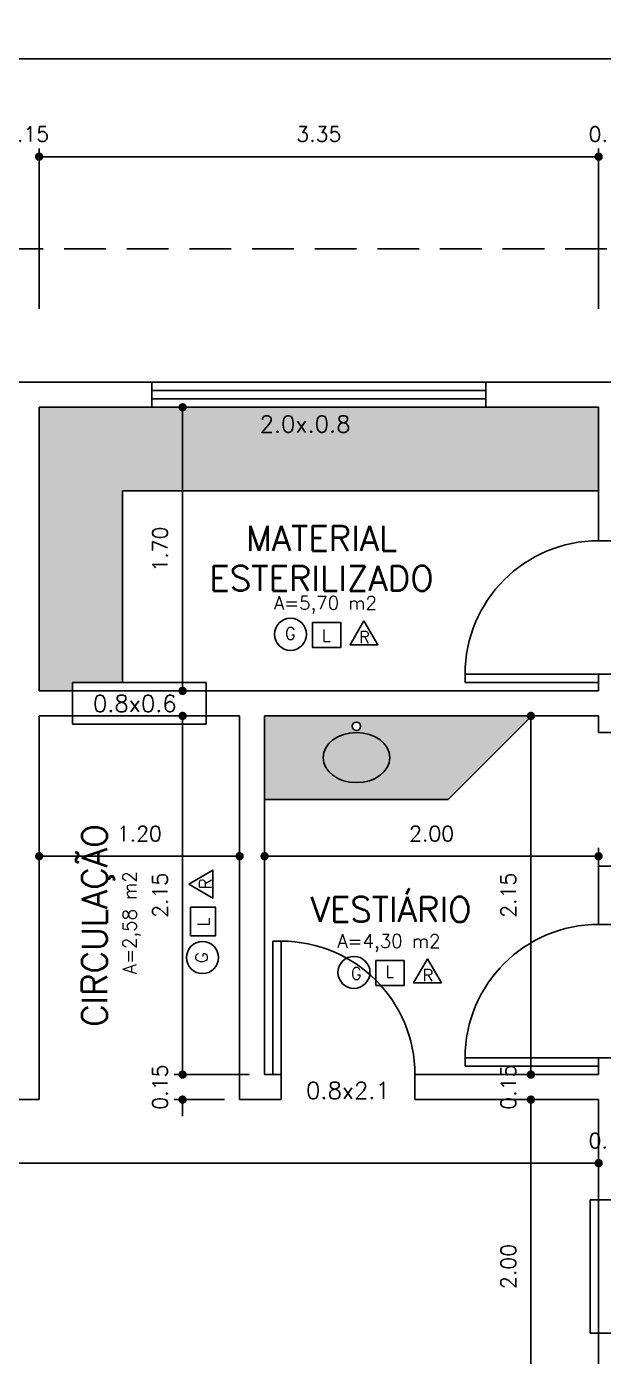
# Model space of a CAD drawing. Extents: x -410.3 to -320, y 119.3 to 190.5.
# Drawn here: x -350.73 to -347.28, y 145.36 to 153.33 of the extents above; entities that cross this region are included whole.
import ezdxf
from ezdxf.enums import TextEntityAlignment as Align

# ---------------------------------------------------------------- set-up
doc = ezdxf.new("R2010")
doc.units = 0
doc.header["$MEASUREMENT"] = 0
doc.linetypes.add('HIDDEN', pattern=[0.375, 0.25, -0.125])
doc.layers.get('DEFPOINTS').update_dxf_attribs({"linetype": 'CONTINUOUS'})
for name, color, linetype in [('ACESSÓRIO', 2, 'CONTINUOUS'), ('ALVENARIA', 7, 'CONTINUOUS'), ('ALVENARIA1', 44, 'CONTINUOUS'), ('COBERTURA', 6, 'CONTINUOUS'), ('COTA', 1, 'CONTINUOUS'), ('JAPOR', 142, 'CONTINUOUS'), ('TEXTO2', 40, 'CONTINUOUS'), ('TEXTO3', 3, 'CONTINUOUS')]:
    doc.layers.add(name, color=color, linetype=linetype)
doc.styles.add('SIMPLEX', font='SIMPLEX.SHX')
doc.dimstyles.new('DIM50', dxfattribs={"dimtxt": 0.09, "dimasz": 0.05, "dimexe": 0.05, "dimexo": 0.09, "dimgap": 0.09, "dimtad": 1, "dimzin": 0, "dimdsep": 46, "dimtxsty": 'SIMPLEX', "dimblk": 'DOT', "dimcen": 0.09, "dimadec": 0, "dimazin": 0, "dimtfac": 1, "dimtix": 1, "dimtofl": 0, "dimtmove": 2, "dimatfit": 3, "dimldrblk": 'DOT', "dimfxl": 1, "dimtolj": 1, "dimtzin": 0, "dimarcsym": 0})

# ---------------------------------------------------------------- blocks, each defined once
blk = doc.blocks.new('DOT')
at = {"layer": 'ALVENARIA', "color": 0, "linetype": 'ByBlock'}
blk.add_line((-0.5, 0), (-1, 0), dxfattribs=at)
at = {"layer": 'ALVENARIA', "color": 0, "linetype": 'ByBlock', "const_width": 0.5}
blk.add_lwpolyline([(-0.25, 0, 1), (0.25, 0, 1)], format="xyb", close=True, dxfattribs=at)
blk = doc.blocks.new('*D226')
at = {"layer": 'COTA', "color": 0, "linetype": 'ByBlock', "lineweight": -2}
for p, q in [((-350.8039, 151.6421), (-350.8039, 152.6042)), ((-350.6539, 151.6421), (-350.6539, 152.6042)), ((-350.8539, 152.5542), (-350.9039, 152.5542)), ((-350.6039, 152.5542), (-350.5539, 152.5542))]:
    blk.add_line(p, q, dxfattribs=at)
at = {"layer": 'DEFPOINTS', "color": 0, "linetype": 'ByBlock'}
for p in [(-350.6539, 152.5542), (-350.8039, 151.5521), (-350.6539, 151.5521)]:
    blk.add_point(p, dxfattribs=at)
at = {"layer": 'COTA', "color": 0, "linetype": 'ByBlock', "lineweight": -2, "xscale": 0.05, "yscale": 0.05, "zscale": 0.05}
blk.add_blockref('DOT', (-350.8039, 152.5542), dxfattribs=at)
at = {"layer": 'COTA', "color": 0, "linetype": 'ByBlock', "lineweight": -2, "xscale": 0.05, "yscale": 0.05, "zscale": 0.05, "rotation": 180}
blk.add_blockref('DOT', (-350.6539, 152.5542), dxfattribs=at)
at = {"layer": 'COTA', "color": 0, "linetype": 'ByBlock', "insert": (-350.7289, 152.6892), "char_height": 0.09, "attachment_point": 5, "style": 'SIMPLEX'}
blk.add_mtext('\\A1;0.15', dxfattribs=at)
blk = doc.blocks.new('*D227')
at = {"layer": 'COTA', "color": 0, "linetype": 'ByBlock', "lineweight": -2}
for p, q in [((-350.6539, 151.6421), (-350.6539, 152.6042)), ((-347.3039, 151.6421), (-347.3039, 152.6042)), ((-350.6039, 152.5542), (-347.3539, 152.5542))]:
    blk.add_line(p, q, dxfattribs=at)
at = {"layer": 'DEFPOINTS', "color": 0, "linetype": 'ByBlock'}
for p in [(-347.3039, 152.5542), (-350.6539, 151.5521), (-347.3039, 151.5521)]:
    blk.add_point(p, dxfattribs=at)
at = {"layer": 'COTA', "color": 0, "linetype": 'ByBlock', "lineweight": -2, "xscale": 0.05, "yscale": 0.05, "zscale": 0.05, "rotation": 180}
blk.add_blockref('DOT', (-350.6539, 152.5542), dxfattribs=at)
at = {"layer": 'COTA', "color": 0, "linetype": 'ByBlock', "lineweight": -2, "xscale": 0.05, "yscale": 0.05, "zscale": 0.05}
blk.add_blockref('DOT', (-347.3039, 152.5542), dxfattribs=at)
at = {"layer": 'COTA', "color": 0, "linetype": 'ByBlock', "insert": (-348.9789, 152.6892), "char_height": 0.09, "attachment_point": 5, "style": 'SIMPLEX'}
blk.add_mtext('\\A1;3.35', dxfattribs=at)
blk = doc.blocks.new('*D228')
at = {"layer": 'COTA', "color": 0, "linetype": 'ByBlock', "lineweight": -2}
for p, q in [((-347.3039, 151.6421), (-347.3039, 152.6042)), ((-347.1539, 151.6421), (-347.1539, 152.6042)), ((-347.3539, 152.5542), (-347.4039, 152.5542)), ((-347.1039, 152.5542), (-347.0539, 152.5542))]:
    blk.add_line(p, q, dxfattribs=at)
at = {"layer": 'DEFPOINTS', "color": 0, "linetype": 'ByBlock'}
for p in [(-347.1539, 152.5542), (-347.3039, 151.5521), (-347.1539, 151.5521)]:
    blk.add_point(p, dxfattribs=at)
at = {"layer": 'COTA', "color": 0, "linetype": 'ByBlock', "lineweight": -2, "xscale": 0.05, "yscale": 0.05, "zscale": 0.05}
blk.add_blockref('DOT', (-347.3039, 152.5542), dxfattribs=at)
at = {"layer": 'COTA', "color": 0, "linetype": 'ByBlock', "lineweight": -2, "xscale": 0.05, "yscale": 0.05, "zscale": 0.05, "rotation": 180}
blk.add_blockref('DOT', (-347.1539, 152.5542), dxfattribs=at)
at = {"layer": 'COTA', "color": 0, "linetype": 'ByBlock', "insert": (-347.2289, 152.6892), "char_height": 0.09, "attachment_point": 5, "style": 'SIMPLEX'}
blk.add_mtext('\\A1;0.15', dxfattribs=at)
blk = doc.blocks.new('*D239')
at = {"layer": 'COTA', "color": 0, "linetype": 'ByBlock', "lineweight": -2}
for p, q in [((-350.6539, 147.1229), (-350.6539, 148.4113)), ((-350.6039, 148.3613), (-349.5039, 148.3613)), ((-349.4539, 147.1229), (-349.4539, 148.4113))]:
    blk.add_line(p, q, dxfattribs=at)
at = {"layer": 'DEFPOINTS', "color": 0, "linetype": 'ByBlock'}
for p in [(-349.4539, 148.3613), (-350.6539, 147.0329), (-349.4539, 147.0329)]:
    blk.add_point(p, dxfattribs=at)
at = {"layer": 'COTA', "color": 0, "linetype": 'ByBlock', "lineweight": -2, "xscale": 0.05, "yscale": 0.05, "zscale": 0.05, "rotation": 180}
blk.add_blockref('DOT', (-350.6539, 148.3613), dxfattribs=at)
at = {"layer": 'COTA', "color": 0, "linetype": 'ByBlock', "lineweight": -2, "xscale": 0.05, "yscale": 0.05, "zscale": 0.05}
blk.add_blockref('DOT', (-349.4539, 148.3613), dxfattribs=at)
at = {"layer": 'COTA', "color": 0, "linetype": 'ByBlock', "insert": (-350.0539, 148.4963), "char_height": 0.09, "attachment_point": 5, "style": 'SIMPLEX'}
blk.add_mtext('\\A1;1.20', dxfattribs=at)
blk = doc.blocks.new('*D240')
at = {"layer": 'COTA', "color": 0, "linetype": 'ByBlock', "lineweight": -2}
for p, q in [((-349.3039, 147.2729), (-349.3039, 148.4113)), ((-349.2539, 148.3613), (-347.3539, 148.3613)), ((-347.3039, 148.1729), (-347.3039, 148.4113))]:
    blk.add_line(p, q, dxfattribs=at)
at = {"layer": 'DEFPOINTS', "color": 0, "linetype": 'ByBlock'}
for p in [(-347.3039, 148.3613), (-347.3039, 148.0829), (-349.3039, 147.1829)]:
    blk.add_point(p, dxfattribs=at)
at = {"layer": 'COTA', "color": 0, "linetype": 'ByBlock', "lineweight": -2, "xscale": 0.05, "yscale": 0.05, "zscale": 0.05, "rotation": 180}
blk.add_blockref('DOT', (-349.3039, 148.3613), dxfattribs=at)
at = {"layer": 'COTA', "color": 0, "linetype": 'ByBlock', "lineweight": -2, "xscale": 0.05, "yscale": 0.05, "zscale": 0.05}
blk.add_blockref('DOT', (-347.3039, 148.3613), dxfattribs=at)
at = {"layer": 'COTA', "color": 0, "linetype": 'ByBlock', "insert": (-348.3039, 148.4963), "char_height": 0.09, "attachment_point": 5, "style": 'SIMPLEX'}
blk.add_mtext('\\A1;2.00', dxfattribs=at)
blk = doc.blocks.new('*D293')
at = {"layer": 'COTA', "color": 0, "linetype": 'ByBlock', "lineweight": -2}
for p, q in [((-377.4539, 151.2921), (-377.4539, 153.1899)), ((-377.4039, 153.1399), (-344.7539, 153.1399)), ((-344.7039, 151.2921), (-344.7039, 153.1899))]:
    blk.add_line(p, q, dxfattribs=at)
at = {"layer": 'DEFPOINTS', "color": 0, "linetype": 'ByBlock'}
for p in [(-344.7039, 153.1399), (-377.4539, 151.2021), (-344.7039, 151.2021)]:
    blk.add_point(p, dxfattribs=at)
at = {"layer": 'COTA', "color": 0, "linetype": 'ByBlock', "lineweight": -2, "xscale": 0.05, "yscale": 0.05, "zscale": 0.05, "rotation": 180}
blk.add_blockref('DOT', (-377.4539, 153.1399), dxfattribs=at)
at = {"layer": 'COTA', "color": 0, "linetype": 'ByBlock', "lineweight": -2, "xscale": 0.05, "yscale": 0.05, "zscale": 0.05}
blk.add_blockref('DOT', (-344.7039, 153.1399), dxfattribs=at)
at = {"layer": 'COTA', "color": 0, "linetype": 'ByBlock', "insert": (-361.0789, 153.2749), "char_height": 0.09, "attachment_point": 5, "style": 'SIMPLEX'}
blk.add_mtext('\\A1;32.75', dxfattribs=at)
blk = doc.blocks.new('*D298')
at = {"layer": 'COTA', "color": 0, "linetype": 'ByBlock', "lineweight": -2}
for p, q in [((-349.7951, 147.1021), (-349.7951, 147.1521)), ((-349.3939, 147.0521), (-349.8451, 147.0521)), ((-349.5439, 146.9021), (-349.8451, 146.9021)), ((-349.7951, 146.8521), (-349.7951, 146.8021))]:
    blk.add_line(p, q, dxfattribs=at)
at = {"layer": 'DEFPOINTS', "color": 0, "linetype": 'ByBlock'}
for p in [(-349.7951, 147.0521), (-349.3039, 147.0521), (-349.4539, 146.9021)]:
    blk.add_point(p, dxfattribs=at)
at = {"layer": 'COTA', "color": 0, "linetype": 'ByBlock', "lineweight": -2, "xscale": 0.05, "yscale": 0.05, "zscale": 0.05}
for p, rotation in [((-349.7951, 147.0521), 270), ((-349.7951, 146.9021), 90)]:
    blk.add_blockref('DOT', p, dxfattribs=dict(at, rotation=rotation))
at = {"layer": 'COTA', "color": 0, "linetype": 'ByBlock', "insert": (-349.9301, 146.9771), "char_height": 0.09, "attachment_point": 5, "rotation": 90, "style": 'SIMPLEX'}
blk.add_mtext('\\A1;0.15', dxfattribs=at)
blk = doc.blocks.new('*D299')
at = {"layer": 'COTA', "color": 0, "linetype": 'ByBlock', "lineweight": -2}
for p, q in [((-349.5439, 149.2021), (-349.8451, 149.2021)), ((-349.7951, 147.1021), (-349.7951, 149.1521)), ((-349.3939, 147.0521), (-349.8451, 147.0521))]:
    blk.add_line(p, q, dxfattribs=at)
at = {"layer": 'DEFPOINTS', "color": 0, "linetype": 'ByBlock'}
for p in [(-349.7951, 149.2021), (-349.4539, 149.2021), (-349.3039, 147.0521)]:
    blk.add_point(p, dxfattribs=at)
at = {"layer": 'COTA', "color": 0, "linetype": 'ByBlock', "lineweight": -2, "xscale": 0.05, "yscale": 0.05, "zscale": 0.05}
for p, rotation in [((-349.7951, 149.2021), 90), ((-349.7951, 147.0521), 270)]:
    blk.add_blockref('DOT', p, dxfattribs=dict(at, rotation=rotation))
at = {"layer": 'COTA', "color": 0, "linetype": 'ByBlock', "insert": (-349.9301, 148.1271), "char_height": 0.09, "attachment_point": 5, "rotation": 90, "style": 'SIMPLEX'}
blk.add_mtext('\\A1;2.15', dxfattribs=at)
blk = doc.blocks.new('*D300')
at = {"layer": 'COTA', "color": 0, "linetype": 'ByBlock', "lineweight": -2}
for p, q in [((-349.5439, 151.0521), (-349.8451, 151.0521)), ((-349.7951, 149.4021), (-349.7951, 151.0021)), ((-349.5439, 149.3521), (-349.8451, 149.3521))]:
    blk.add_line(p, q, dxfattribs=at)
at = {"layer": 'DEFPOINTS', "color": 0, "linetype": 'ByBlock'}
for p in [(-349.7951, 151.0521), (-349.4539, 151.0521), (-349.4539, 149.3521)]:
    blk.add_point(p, dxfattribs=at)
at = {"layer": 'COTA', "color": 0, "linetype": 'ByBlock', "lineweight": -2, "xscale": 0.05, "yscale": 0.05, "zscale": 0.05}
for p, rotation in [((-349.7951, 151.0521), 90), ((-349.7951, 149.3521), 270)]:
    blk.add_blockref('DOT', p, dxfattribs=dict(at, rotation=rotation))
at = {"layer": 'COTA', "color": 0, "linetype": 'ByBlock', "insert": (-349.9301, 150.2021), "char_height": 0.09, "attachment_point": 5, "rotation": 90, "style": 'SIMPLEX'}
blk.add_mtext('\\A1;1.70', dxfattribs=at)
blk = doc.blocks.new('*D347')
at = {"layer": 'COTA', "color": 0, "linetype": 'ByBlock', "lineweight": -2}
for p, q in [((-375.8039, 146.8121), (-375.8039, 146.4712)), ((-347.3039, 146.8121), (-347.3039, 146.4712)), ((-375.7539, 146.5212), (-347.3539, 146.5212))]:
    blk.add_line(p, q, dxfattribs=at)
at = {"layer": 'DEFPOINTS', "color": 0, "linetype": 'ByBlock'}
for p in [(-375.8039, 146.9021), (-347.3039, 146.9021), (-347.3039, 146.5212)]:
    blk.add_point(p, dxfattribs=at)
at = {"layer": 'COTA', "color": 0, "linetype": 'ByBlock', "lineweight": -2, "xscale": 0.05, "yscale": 0.05, "zscale": 0.05, "rotation": 180}
blk.add_blockref('DOT', (-375.8039, 146.5212), dxfattribs=at)
at = {"layer": 'COTA', "color": 0, "linetype": 'ByBlock', "lineweight": -2, "xscale": 0.05, "yscale": 0.05, "zscale": 0.05}
blk.add_blockref('DOT', (-347.3039, 146.5212), dxfattribs=at)
at = {"layer": 'COTA', "color": 0, "linetype": 'ByBlock', "insert": (-361.5539, 146.6562), "char_height": 0.09, "attachment_point": 5, "style": 'SIMPLEX'}
blk.add_mtext('\\A1;28.50', dxfattribs=at)
blk = doc.blocks.new('*D348')
at = {"layer": 'COTA', "color": 0, "linetype": 'ByBlock', "lineweight": -2}
for p, q in [((-347.3039, 146.8121), (-347.3039, 146.4712)), ((-347.3539, 146.5212), (-347.4039, 146.5212)), ((-347.1539, 146.3921), (-347.1539, 146.5712)), ((-347.1039, 146.5212), (-347.0539, 146.5212))]:
    blk.add_line(p, q, dxfattribs=at)
at = {"layer": 'DEFPOINTS', "color": 0, "linetype": 'ByBlock'}
for p in [(-347.3039, 146.9021), (-347.1539, 146.5212), (-347.1539, 146.3021)]:
    blk.add_point(p, dxfattribs=at)
at = {"layer": 'COTA', "color": 0, "linetype": 'ByBlock', "lineweight": -2, "xscale": 0.05, "yscale": 0.05, "zscale": 0.05}
blk.add_blockref('DOT', (-347.3039, 146.5212), dxfattribs=at)
at = {"layer": 'COTA', "color": 0, "linetype": 'ByBlock', "lineweight": -2, "xscale": 0.05, "yscale": 0.05, "zscale": 0.05, "rotation": 180}
blk.add_blockref('DOT', (-347.1539, 146.5212), dxfattribs=at)
at = {"layer": 'COTA', "color": 0, "linetype": 'ByBlock', "insert": (-347.2289, 146.6562), "char_height": 0.09, "attachment_point": 5, "style": 'SIMPLEX'}
blk.add_mtext('\\A1;0.15', dxfattribs=at)
blk = doc.blocks.new('*D349')
at = {"layer": 'COTA', "color": 0, "linetype": 'ByBlock', "lineweight": -2}
for p, q in [((-347.3939, 146.9021), (-347.7594, 146.9021)), ((-347.7094, 144.9521), (-347.7094, 146.8521)), ((-347.3939, 144.9021), (-347.7594, 144.9021))]:
    blk.add_line(p, q, dxfattribs=at)
at = {"layer": 'DEFPOINTS', "color": 0, "linetype": 'ByBlock'}
for p in [(-347.7094, 146.9021), (-347.3039, 146.9021), (-347.3039, 144.9021)]:
    blk.add_point(p, dxfattribs=at)
at = {"layer": 'COTA', "color": 0, "linetype": 'ByBlock', "lineweight": -2, "xscale": 0.05, "yscale": 0.05, "zscale": 0.05}
for p, rotation in [((-347.7094, 146.9021), 90), ((-347.7094, 144.9021), 270)]:
    blk.add_blockref('DOT', p, dxfattribs=dict(at, rotation=rotation))
at = {"layer": 'COTA', "color": 0, "linetype": 'ByBlock', "insert": (-347.8444, 145.9021), "char_height": 0.09, "attachment_point": 5, "rotation": 90, "style": 'SIMPLEX'}
blk.add_mtext('\\A1;2.00', dxfattribs=at)
blk = doc.blocks.new('*D350')
at = {"layer": 'COTA', "color": 0, "linetype": 'ByBlock', "lineweight": -2}
for p, q in [((-347.7094, 147.1021), (-347.7094, 147.1521)), ((-348.3139, 147.0521), (-347.6594, 147.0521)), ((-347.3939, 146.9021), (-347.7594, 146.9021)), ((-347.7094, 146.8521), (-347.7094, 146.8021))]:
    blk.add_line(p, q, dxfattribs=at)
at = {"layer": 'DEFPOINTS', "color": 0, "linetype": 'ByBlock'}
for p in [(-348.4039, 147.0521), (-347.7094, 147.0521), (-347.3039, 146.9021)]:
    blk.add_point(p, dxfattribs=at)
at = {"layer": 'COTA', "color": 0, "linetype": 'ByBlock', "lineweight": -2, "xscale": 0.05, "yscale": 0.05, "zscale": 0.05}
for p, rotation in [((-347.7094, 147.0521), 270), ((-347.7094, 146.9021), 90)]:
    blk.add_blockref('DOT', p, dxfattribs=dict(at, rotation=rotation))
at = {"layer": 'COTA', "color": 0, "linetype": 'ByBlock', "insert": (-347.8444, 146.9771), "char_height": 0.09, "attachment_point": 5, "rotation": 90, "style": 'SIMPLEX'}
blk.add_mtext('\\A1;0.15', dxfattribs=at)
blk = doc.blocks.new('*D351')
at = {"layer": 'COTA', "color": 0, "linetype": 'ByBlock', "lineweight": -2}
for p, q in [((-347.3939, 149.2021), (-347.7594, 149.2021)), ((-347.7094, 147.1021), (-347.7094, 149.1521)), ((-348.3139, 147.0521), (-347.6594, 147.0521))]:
    blk.add_line(p, q, dxfattribs=at)
at = {"layer": 'DEFPOINTS', "color": 0, "linetype": 'ByBlock'}
for p in [(-347.7094, 149.2021), (-347.3039, 149.2021), (-348.4039, 147.0521)]:
    blk.add_point(p, dxfattribs=at)
at = {"layer": 'COTA', "color": 0, "linetype": 'ByBlock', "lineweight": -2, "xscale": 0.05, "yscale": 0.05, "zscale": 0.05}
for p, rotation in [((-347.7094, 149.2021), 90), ((-347.7094, 147.0521), 270)]:
    blk.add_blockref('DOT', p, dxfattribs=dict(at, rotation=rotation))
at = {"layer": 'COTA', "color": 0, "linetype": 'ByBlock', "insert": (-347.8444, 148.1271), "char_height": 0.09, "attachment_point": 5, "rotation": 90, "style": 'SIMPLEX'}
blk.add_mtext('\\A1;2.15', dxfattribs=at)

msp = doc.modelspace()

# ---------------------------------------------------------------- hatches: boundary and pattern name
at = {"layer": 'ACESSÓRIO', "linetype": 'ByBlock'}
h = msp.add_hatch(dxfattribs=at)
h.set_pattern_fill('AR-SAND', color=256, scale=0.1, angle=135, style=0)
h.set_pattern_definition([(172.5, (0, 0), (-0.13179271, -0.14070132), [0, -0.152, 0, -0.17, 0, -0.1625]), (142.5, (0, 0), (-0.32469797, -0.07441375), [0, -0.082, 0, -0.137, 0, -0.0525]), (102.5, (0.08697, -0.08697), (-0.22060324, 0.21980293), [0, -0.05, 0, -0.18, 0, -0.235]), (92.5, (0.08697, -0.08697), (-0.27462629, 0.15050422), [0, -0.025, 0, -0.118, 0, -0.135])])
h.paths.add_polyline_path([(-344.8539, 144.7521), (-345.6039, 144.7521), (-345.6039, 144.7021, -1), (-345.5539, 144.7021, -1), (-345.6039, 144.7021), (-345.6789, 144.7021, -1), (-345.7289, 144.7021), (-345.9789, 144.7021, -1), (-346.0289, 144.7021), (-346.1039, 144.7021, -1), (-346.1539, 144.7021), (-346.2289, 144.7021, -1), (-346.2789, 144.7021), (-346.4039, 144.7021), (-346.4039, 144.7521), (-346.8539, 144.7521), (-346.8539, 144.2021), (-344.8539, 144.2021)])
h.paths.add_polyline_path([(-346.3789, 144.6521), (-345.8789, 144.6521), (-345.8789, 144.3021), (-346.3789, 144.3021)], flags=16)
h.paths.add_polyline_path([(-345.8289, 144.6521), (-345.3289, 144.6521), (-345.3289, 144.3021), (-345.8289, 144.3021)], flags=16)
h.paths.add_polyline_path([(-345.4289, 144.7021, -1), (-345.4789, 144.7021, -1)], flags=16)
h.paths.add_polyline_path([(-344.8539, 145.4771), (-344.8539, 147.4771), (-344.8539, 148.0521), (-345.2039, 148.0521), (-345.2039, 148.0021), (-345.4039, 148.0021), (-345.4039, 145.4021), (-347.1539, 145.4021), (-347.1539, 144.9021), (-346.4039, 144.9021), (-346.4039, 144.9521), (-345.6039, 144.9521), (-345.6039, 144.9021), (-344.8539, 144.9021)])
h.paths.add_polyline_path([(-345.3039, 145.9521), (-345.3039, 146.4521), (-344.9539, 146.4521), (-344.9539, 145.9521)], flags=16)
h.paths.add_polyline_path([(-344.9289, 146.0771, -1), (-344.8789, 146.0771, -1)], flags=16)
h.paths.add_polyline_path([(-344.9289, 146.2021, -1), (-344.8789, 146.2021, -1)], flags=16)
h.paths.add_polyline_path([(-344.9289, 146.3271, -1), (-344.8789, 146.3271, -1)], flags=16)
h.paths.add_polyline_path([(-346.5589, 145.139, -0.148509), (-346.5889, 145.039, -0.124881), (-346.6554, 144.98, -0.054364), (-346.6954, 144.9645, -0.024258), (-346.7254, 144.959, -0.02486), (-346.7854, 144.9545, -0.027041), (-346.8554, 144.957, -0.012146), (-346.8854, 144.961, -0.010983), (-346.9124, 144.9659, -0.242871), (-346.9754, 145.015, 0.230445), (-346.9889, 145.024), (-347.0434, 145.024), (-347.0434, 145.254), (-346.9889, 145.254, 0.230445), (-346.9754, 145.263, -0.242871), (-346.9124, 145.3122, -0.010983), (-346.8854, 145.317, -0.012146), (-346.8554, 145.321, -0.027041), (-346.7854, 145.3235, -0.02486), (-346.7254, 145.319, -0.024258), (-346.6954, 145.3135, -0.054364), (-346.6554, 145.298, -0.124881), (-346.5889, 145.239, -0.148509)], flags=16)
h.paths.add_polyline_path([(-345.3039, 146.5021), (-345.3039, 147.0021), (-344.9539, 147.0021), (-344.9539, 146.5021)], flags=16)
h.paths.add_polyline_path([(-346.92, 145.0336, -0.023036), (-346.9199, 145.0329), (-346.9199, 145.0355)], flags=0)
h.paths.add_polyline_path([(-346.9003, 145.2634, 0.058144), (-346.9054, 145.262, -0.007522)], flags=0)
h.paths.add_polyline_path([(-344.9289, 146.6271, -1), (-344.8789, 146.6271, -1)], flags=16)
h.paths.add_polyline_path([(-346.7554, 145.113, -0.259773), (-346.7963, 145.0935), (-346.8694, 145.0935, -0.186813), (-346.8694, 145.1845), (-346.7963, 145.1845, -0.259773), (-346.7554, 145.165, -0.326923)], flags=0)
h.paths.add_polyline_path([(-344.9289, 146.7521, -1), (-344.8789, 146.7521, -1)], flags=16)
h.paths.add_polyline_path([(-346.9274, 145.254), (-346.9293, 145.254, -0.05408)], flags=0)
h.paths.add_polyline_path([(-346.9929, 145.214, -1), (-346.9779, 145.214, -1)], flags=0)
h.paths.add_polyline_path([(-344.9289, 146.8771, -1), (-344.8789, 146.8771, -1)], flags=16)
h.paths.add_polyline_path([(-346.9929, 145.064, -1), (-346.9779, 145.064, -1)], flags=0)
h.paths.add_polyline_path([(-344.8539, 150.6271), (-344.8539, 151.0521), (-347.1539, 151.0521), (-347.1539, 150.3521), (-345.9539, 150.3521), (-345.9539, 150.5521), (-345.4039, 150.5521), (-345.4039, 148.2521), (-345.2039, 148.2521), (-345.2039, 148.2021), (-344.8539, 148.2021), (-344.8539, 148.6271)])
h.paths.add_polyline_path([(-346.0039, 150.4021), (-347.1039, 150.4021), (-347.1039, 151.0021), (-346.0039, 151.0021)], flags=16)
h.paths.add_polyline_path([(-347.3039, 151.0521), (-347.9789, 151.0521), (-349.9789, 151.0521), (-350.6539, 151.0521), (-350.6539, 149.3521), (-350.4539, 149.3521), (-350.4539, 149.4021), (-350.1539, 149.4021), (-350.1539, 150.5521), (-347.3039, 150.5521)])
h.paths.add_polyline_path([(-347.7039, 149.2021), (-349.3039, 149.2021), (-349.3039, 148.7021), (-348.2039, 148.7021)])
h.paths.add_polyline_path([(-348.7789, 149.1401, -1), (-348.7289, 149.1401, -1)], flags=16)
h.paths.add_polyline_path([(-353.6039, 148.4021), (-354.7039, 147.9521), (-353.6039, 147.9521)])
h.paths.add_polyline_path([(-353.6039, 148.4021), (-354.7039, 148.4021), (-354.7039, 147.9521)])
h.paths.add_polyline_path([(-344.8645, 145.365), (-344.8645, 145.9435), (-345.0145, 145.9435), (-345.0145, 145.365)], flags=24)
h.paths.add_polyline_path([(-344.8645, 149.3351), (-344.8645, 149.9137), (-345.0145, 149.9137), (-345.0145, 149.3351)], flags=24)
h.paths.add_polyline_path([(-347.0373, 150.6346), (-346.0539, 150.6346), (-346.0539, 150.7846), (-347.0373, 150.7846)], flags=8)
h.paths.add_polyline_path([(-349.3588, 150.8765), (-348.7326, 150.8765), (-348.7326, 151.0265), (-349.3588, 151.0265)], flags=24)

# ---------------------------------------------------------------- linework, layer by layer
at = {"layer": 'ACESSÓRIO'}
for p, q in [((-350.1539, 150.5521), (-350.1539, 149.4021)), ((-350.1539, 150.5521), (-347.3039, 150.5521)), ((-348.2039, 148.7021), (-349.3039, 148.7021))]:
    msp.add_line(p, q, dxfattribs=at)
at = {"layer": 'ACESSÓRIO', "linetype": 'ByBlock'}
msp.add_line((-348.2039, 148.7021), (-347.7039, 149.2021), dxfattribs=at)
at = {"layer": 'ACESSÓRIO'}
msp.add_circle((-348.7539, 149.1401), 0.025, dxfattribs=at)
at = {"layer": 'ACESSÓRIO', "linetype": 'ByBlock'}
msp.add_ellipse((-348.7539, 148.9521), major_axis=(-0.2, 0), ratio=0.75, dxfattribs=at)
at = {"layer": 'ALVENARIA'}
for p, q in [((-351.3039, 151.2021), (-349.9789, 151.2021)), ((-347.9789, 151.2021), (-345.7039, 151.2021)), ((-350.6539, 151.0521), (-350.6539, 149.6021)), ((-350.6539, 151.0521), (-350.6539, 149.3521)), ((-350.6539, 151.0521), (-349.9789, 151.0521)), ((-347.9789, 151.0521), (-347.3039, 151.0521)), ((-347.3039, 151.0521), (-347.3039, 150.2521)), ((-347.3039, 150.2521), (-347.1539, 150.2521)), ((-347.3039, 149.4521), (-347.1539, 149.4521)), ((-347.3039, 149.4521), (-347.3039, 149.3521)), ((-350.4539, 149.3521), (-350.6539, 149.3521)), ((-347.3039, 149.3521), (-349.6539, 149.3521)), ((-350.6539, 149.2021), (-350.4539, 149.2021)), ((-350.6539, 149.2021), (-350.6539, 146.9021)), ((-349.6539, 149.2021), (-349.4539, 149.2021)), ((-349.4539, 149.2021), (-349.4539, 146.9021)), ((-349.3039, 149.2021), (-349.3039, 147.0521)), ((-347.3039, 149.2021), (-349.3039, 149.2021)), ((-347.3039, 149.2021), (-347.3039, 149.1021)), ((-347.1539, 149.1021), (-347.3039, 149.1021)), ((-347.1539, 148.3021), (-347.3039, 148.3021)), ((-347.3039, 148.3021), (-347.3039, 147.9521)), ((-347.3039, 147.9521), (-347.1539, 147.9521)), ((-347.3039, 147.1521), (-347.1539, 147.1521)), ((-347.3039, 147.1521), (-347.3039, 147.0521)), ((-349.3039, 147.0521), (-349.2039, 147.0521)), ((-349.2039, 147.0521), (-349.2039, 146.9021)), ((-348.4039, 147.0521), (-348.4039, 146.9021)), ((-348.4039, 147.0521), (-347.3039, 147.0521)), ((-349.4539, 146.9021), (-349.2039, 146.9021)), ((-348.4039, 146.9021), (-347.3039, 146.9021)), ((-347.3039, 146.9021), (-347.3039, 146.3021)), ((-347.3039, 145.5021), (-347.3039, 144.9021))]:
    msp.add_line(p, q, dxfattribs=at)
at = {"layer": 'ALVENARIA', "linetype": 'ByBlock'}
for p, q in [((-349.9789, 151.0521), (-349.9789, 151.2021)), ((-349.9789, 151.0521), (-349.9789, 151.2021)), ((-347.9789, 151.0521), (-347.9789, 151.2021)), ((-350.4539, 149.2021), (-350.4539, 149.3521)), ((-349.6539, 149.2021), (-349.6539, 149.3521)), ((-350.9039, 146.9021), (-350.6539, 146.9021)), ((-347.3039, 146.3021), (-347.1539, 146.3021)), ((-347.3039, 145.5021), (-347.1539, 145.5021))]:
    msp.add_line(p, q, dxfattribs=at)
at = {"layer": 'ALVENARIA1'}
for p, q in [((-350.4539, 149.4021), (-349.6539, 149.4021)), ((-350.4539, 149.1521), (-349.6539, 149.1521)), ((-347.3539, 146.3021), (-347.3539, 145.5021))]:
    msp.add_line(p, q, dxfattribs=at)
at = {"layer": 'ALVENARIA1', "linetype": 'ByBlock'}
for p, q in [((-350.4539, 149.3521), (-350.4539, 149.4021)), ((-349.6539, 149.4021), (-349.6539, 149.3521)), ((-350.4539, 149.2021), (-350.4539, 149.1521)), ((-349.6539, 149.2021), (-349.6539, 149.1521)), ((-347.3039, 146.3021), (-347.3539, 146.3021)), ((-347.3039, 145.5021), (-347.3539, 145.5021))]:
    msp.add_line(p, q, dxfattribs=at)
at = {"layer": 'COBERTURA', "linetype": 'HIDDEN'}
msp.add_line((-378.2539, 152.0021), (-343.9039, 152.0021), dxfattribs=at)
at = {"layer": 'JAPOR'}
for p, q in [((-349.9789, 151.2021), (-347.9789, 151.2021)), ((-349.9789, 151.1521), (-347.9789, 151.1521)), ((-349.9789, 151.1021), (-347.9789, 151.1021)), ((-349.9789, 151.0521), (-347.9789, 151.0521)), ((-347.3039, 149.4521), (-348.1039, 149.4521)), ((-348.1039, 149.4021), (-348.1039, 149.4521)), ((-347.3039, 149.4021), (-348.1039, 149.4021)), ((-347.3039, 149.4021), (-347.3039, 149.4521)), ((-350.4539, 149.3521), (-349.6539, 149.3521)), ((-350.4539, 149.2021), (-349.6539, 149.2021)), ((-349.2539, 147.0521), (-349.2539, 147.8521)), ((-349.2539, 147.8521), (-349.2039, 147.8521)), ((-349.2039, 147.0521), (-349.2039, 147.8521)), ((-347.3039, 147.1521), (-348.1039, 147.1521)), ((-348.1039, 147.1021), (-348.1039, 147.1521)), ((-347.3039, 147.1021), (-347.3039, 147.1521)), ((-347.3039, 147.1021), (-348.1039, 147.1021)), ((-349.2539, 147.0521), (-349.2039, 147.0521)), ((-347.3039, 146.3021), (-347.3039, 145.5021))]:
    msp.add_line(p, q, dxfattribs=at)
for centre, start, end in [((-347.3039, 149.4521), 90, 180), ((-347.3039, 147.1521), 90, 180), ((-349.2039, 147.0521), 0, 90)]:
    msp.add_arc(centre, 0.8, start, end, dxfattribs=at)
at = {"layer": 'TEXTO2', "linetype": 'ByBlock'}
for points in [[(-349.0179, 149.7622), (-348.8477, 149.7622), (-348.8477, 149.6126), (-349.0179, 149.6126)], [(-348.7089, 149.773), (-348.792, 149.629), (-348.6258, 149.629)], [(-349.7578, 148.1938), (-349.6138, 148.1106), (-349.6138, 148.2769)], [(-349.7471, 147.8848), (-349.7471, 148.055), (-349.5974, 148.055), (-349.5974, 147.8848)], [(-348.6377, 147.7359), (-348.4675, 147.7359), (-348.4675, 147.5863), (-348.6377, 147.5863)], [(-348.3287, 147.7467), (-348.4119, 147.6027), (-348.2456, 147.6027)]]:
    msp.add_lwpolyline(points, close=True, dxfattribs=at)
for centre in [(-349.1491, 149.6912), (-349.676, 147.7536), (-348.7689, 147.6649)]:
    msp.add_circle(centre, 0.096, dxfattribs=at)

# ---------------------------------------------------------------- texts
at = {"layer": 'TEXTO2', "style": 'SIMPLEX'}
for s, p in [('2.0x.0.8', (-349.3338, 150.9015)), ('0.8x0.6', (-350.3316, 149.2264)), ('0.8x2.1', (-349.0555, 146.9071))]:
    msp.add_text(s, height=0.1, dxfattribs=at).set_placement(p)
for s, height, p in [('A=5,70 m2', 0.08, (-348.9399, 149.8393)), ('G', 0.072, (-349.1494, 149.6604)), ('L', 0.072, (-348.935, 149.6484)), ('R', 0.072, (-348.7061, 149.6376)), ('A=4,30 m2', 0.08, (-348.5597, 147.813)), ('L', 0.072, (-348.5548, 147.6341)), ('G', 0.072, (-348.755, 147.6221)), ('R', 0.072, (-348.3259, 147.6113))]:
    msp.add_text(s, height=height, dxfattribs=at).set_placement(p, align=Align.CENTER)
for s, height, p in [('A=2,58 m2', 0.08, (-350.0719, 147.9628)), ('R', 0.072, (-349.6224, 148.1966)), ('L', 0.072, (-349.6332, 147.9676)), ('G', 0.072, (-349.6453, 147.7532))]:
    msp.add_text(s, height=height, rotation=90, dxfattribs=at).set_placement(p, align=Align.CENTER)
at = {"layer": 'TEXTO3', "style": 'SIMPLEX'}
for s, p in [('MATERIAL', (-348.9629, 150.1918)), ('ESTERILIZADO', (-348.9629, 149.9518)), ('VESTIÁRIO', (-348.5467, 147.9674))]:
    msp.add_text(s, height=0.15, dxfattribs=at).set_placement(p, align=Align.CENTER)
msp.add_text('CIRCULAÇÃO', height=0.15, rotation=90, dxfattribs=at).set_placement((-350.2476, 147.9457), align=Align.CENTER)

# ---------------------------------------------------------------- dimensions: what is measured, and where the dimension line sits
at = {"layer": 'COTA', "linetype": 'ByBlock'}
for base, p1, p2, picture, middle in [((-344.7039, 153.1399), (-377.4539, 151.2021), (-344.7039, 151.2021), '*D293', (-361.0789, 153.2749)), ((-350.6539, 152.5542), (-350.8039, 151.5521), (-350.6539, 151.5521), '*D226', (-350.7289, 152.6892)), ((-347.3039, 152.5542), (-350.6539, 151.5521), (-347.3039, 151.5521), '*D227', (-348.9789, 152.6892)), ((-347.1539, 152.5542), (-347.3039, 151.5521), (-347.1539, 151.5521), '*D228', (-347.2289, 152.6892)), ((-349.4539, 148.3613), (-350.6539, 147.0329), (-349.4539, 147.0329), '*D239', (-350.0539, 148.4963)), ((-347.3039, 148.3613), (-349.3039, 147.1829), (-347.3039, 148.0829), '*D240', (-348.3039, 148.4963)), ((-347.3039, 146.5212), (-375.8039, 146.9021), (-347.3039, 146.9021), '*D347', (-361.5539, 146.6562)), ((-347.1539, 146.5212), (-347.3039, 146.9021), (-347.1539, 146.3021), '*D348', (-347.2289, 146.6562))]:
    dim = msp.add_linear_dim(base=base, p1=p1, p2=p2, dimstyle='DIM50', dxfattribs=at)
    dim.commit()
    dim.dimension.update_dxf_attribs({"geometry": picture, "text_midpoint": middle})
for base, p1, p2, picture, middle in [((-349.7951, 151.0521), (-349.4539, 149.3521), (-349.4539, 151.0521), '*D300', (-349.9301, 150.2021)), ((-349.7951, 149.2021), (-349.3039, 147.0521), (-349.4539, 149.2021), '*D299', (-349.9301, 148.1271)), ((-347.7094, 149.2021), (-348.4039, 147.0521), (-347.3039, 149.2021), '*D351', (-347.8444, 148.1271)), ((-349.7951, 147.0521), (-349.4539, 146.9021), (-349.3039, 147.0521), '*D298', (-349.9301, 146.9771)), ((-347.7094, 147.0521), (-347.3039, 146.9021), (-348.4039, 147.0521), '*D350', (-347.8444, 146.9771)), ((-347.7094, 146.9021), (-347.3039, 144.9021), (-347.3039, 146.9021), '*D349', (-347.8444, 145.9021))]:
    dim = msp.add_linear_dim(base=base, p1=p1, p2=p2, angle=90, dimstyle='DIM50', dxfattribs=at)
    dim.commit()
    dim.dimension.update_dxf_attribs({"geometry": picture, "text_midpoint": middle})

doc.saveas('drawing.dxf')
